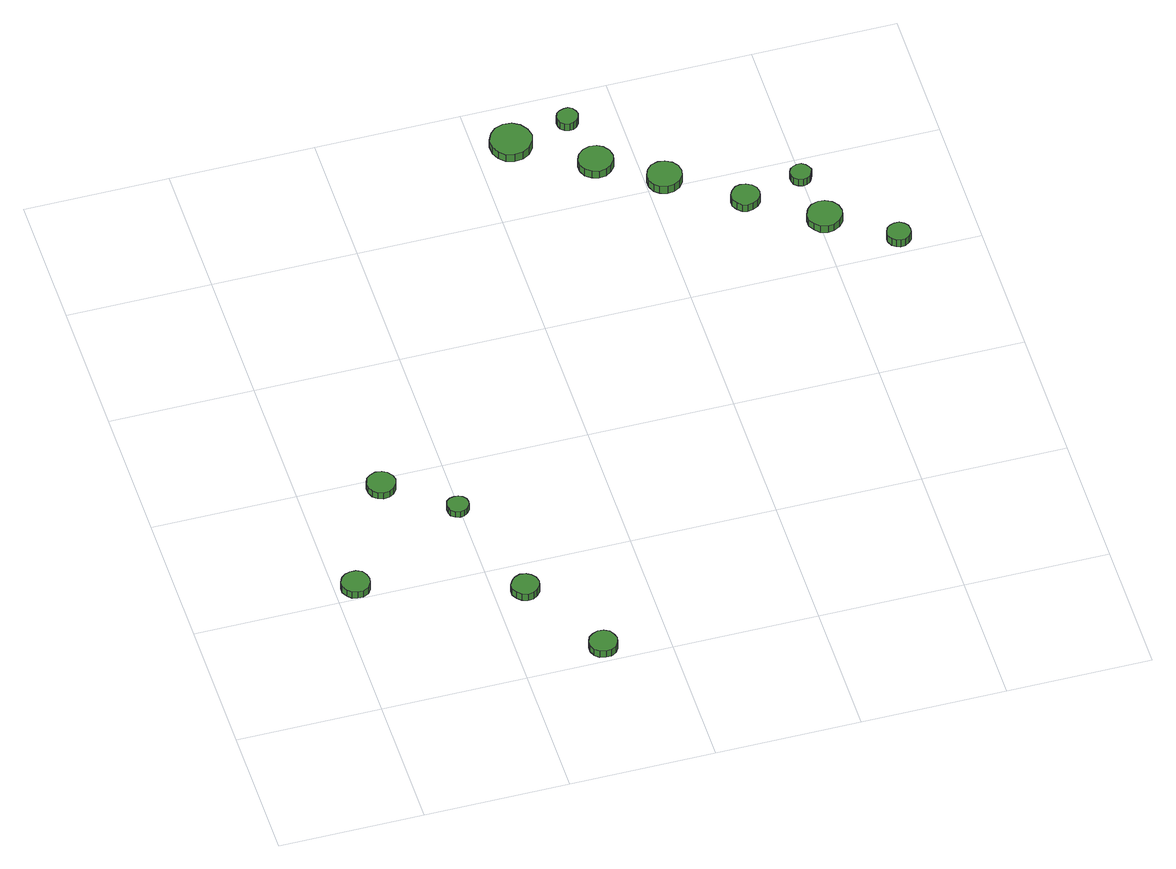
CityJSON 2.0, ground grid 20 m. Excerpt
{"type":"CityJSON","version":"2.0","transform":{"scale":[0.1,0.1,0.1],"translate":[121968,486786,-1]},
"CityObjects":{
"tree1":{"type":"SolitaryVegetationObject","attributes":{"function":"something"},"geometry":[{"type":"MultiSurface","lod":"1","boundaries":[[[0,1,2,3,4,5,6,7,8,9,10,11,12,13,14]],[[15,16,17,18,19,20,21,22,23,24,25,26,27,28,29]],[[0,29,28,1]],[[1,28,27,2]],[[2,27,26,3]],[[3,26,25,4]],[[4,25,24,5]],[[5,24,23,6]],[[6,23,22,7]],[[7,22,21,8]],[[8,21,20,9]],[[9,20,19,10]],[[10,19,18,11]],[[11,18,17,12]],[[12,17,16,13]],[[13,16,15,14]],[[14,15,29,0]]]}]},
"tree2":{"type":"SolitaryVegetationObject","attributes":{"function":"something"},"geometry":[{"type":"MultiSurface","lod":"1","boundaries":[[[30,31,32,33,34,35,36,37,38,39,40,41,42,43,44]],[[45,46,47,48,49,50,51,52,53,54,55,56,57,58,59]],[[30,59,58,31]],[[31,58,57,32]],[[32,57,56,33]],[[33,56,55,34]],[[34,55,54,35]],[[35,54,53,36]],[[36,53,52,37]],[[37,52,51,38]],[[38,51,50,39]],[[39,50,49,40]],[[40,49,48,41]],[[41,48,47,42]],[[42,47,46,43]],[[43,46,45,44]],[[44,45,59,30]]]}]},
"tree3":{"type":"SolitaryVegetationObject","attributes":{"function":"something"},"geometry":[{"type":"MultiSurface","lod":"1","boundaries":[[[60,61,62,63,64,65,66,67,68,69,70,71,72,73,74]],[[75,76,77,78,79,80,81,82,83,84,85,86,87,88,89]],[[60,89,88,61]],[[61,88,87,62]],[[62,87,86,63]],[[63,86,85,64]],[[64,85,84,65]],[[65,84,83,66]],[[66,83,82,67]],[[67,82,81,68]],[[68,81,80,69]],[[69,80,79,70]],[[70,79,78,71]],[[71,78,77,72]],[[72,77,76,73]],[[73,76,75,74]],[[74,75,89,60]]]}]},
"tree4":{"type":"SolitaryVegetationObject","attributes":{"function":"something"},"geometry":[{"type":"MultiSurface","lod":"1","boundaries":[[[90,91,92,93,94,95,96,97,98,99,100,101,102,103,104]],[[105,106,107,108,109,110,111,112,113,114,115,116,117,118,119]],[[90,119,118,91]],[[91,118,117,92]],[[92,117,116,93]],[[93,116,115,94]],[[94,115,114,95]],[[95,114,113,96]],[[96,113,112,97]],[[97,112,111,98]],[[98,111,110,99]],[[99,110,109,100]],[[100,109,108,101]],[[101,108,107,102]],[[102,107,106,103]],[[103,106,105,104]],[[104,105,119,90]]]}]},
"tree5":{"type":"SolitaryVegetationObject","attributes":{"function":"something"},"geometry":[{"type":"MultiSurface","lod":"1","boundaries":[[[120,121,122,123,124,125,126,127,128,129,130,131,132,133,134]],[[135,136,137,138,139,140,141,142,143,144,145,146,147,148,149]],[[120,149,148,121]],[[121,148,147,122]],[[122,147,146,123]],[[123,146,145,124]],[[124,145,144,125]],[[125,144,143,126]],[[126,143,142,127]],[[127,142,141,128]],[[128,141,140,129]],[[129,140,139,130]],[[130,139,138,131]],[[131,138,137,132]],[[132,137,136,133]],[[133,136,135,134]],[[134,135,149,120]]]}]},
"tree6":{"type":"SolitaryVegetationObject","attributes":{"function":"something"},"geometry":[{"type":"MultiSurface","lod":"1","boundaries":[[[150,151,152,153,154,155,156,157,158,159,160,161,162,163,164]],[[165,166,167,168,169,170,171,172,173,174,175,176,177,178,179]],[[150,179,178,151]],[[151,178,177,152]],[[152,177,176,153]],[[153,176,175,154]],[[154,175,174,155]],[[155,174,173,156]],[[156,173,172,157]],[[157,172,171,158]],[[158,171,170,159]],[[159,170,169,160]],[[160,169,168,161]],[[161,168,167,162]],[[162,167,166,163]],[[163,166,165,164]],[[164,165,179,150]]]}]},
"tree7":{"type":"SolitaryVegetationObject","attributes":{"function":"something"},"geometry":[{"type":"MultiSurface","lod":"1","boundaries":[[[180,181,182,183,184,185,186,187,188,189,190,191,192,193,194]],[[195,196,197,198,199,200,201,202,203,204,205,206,207,208,209]],[[180,209,208,181]],[[181,208,207,182]],[[182,207,206,183]],[[183,206,205,184]],[[184,205,204,185]],[[185,204,203,186]],[[186,203,202,187]],[[187,202,201,188]],[[188,201,200,189]],[[189,200,199,190]],[[190,199,198,191]],[[191,198,197,192]],[[192,197,196,193]],[[193,196,195,194]],[[194,195,209,180]]]}]},
"tree8":{"type":"SolitaryVegetationObject","attributes":{"function":"something"},"geometry":[{"type":"MultiSurface","lod":"1","boundaries":[[[210,211,212,213,214,215,216,217,218,219,220,221,222,223,224]],[[225,226,227,228,229,230,231,232,233,234,235,236,237,238,239]],[[210,239,238,211]],[[211,238,237,212]],[[212,237,236,213]],[[213,236,235,214]],[[214,235,234,215]],[[215,234,233,216]],[[216,233,232,217]],[[217,232,231,218]],[[218,231,230,219]],[[219,230,229,220]],[[220,229,228,221]],[[221,228,227,222]],[[222,227,226,223]],[[223,226,225,224]],[[224,225,239,210]]]}]},
"tree9":{"type":"SolitaryVegetationObject","attributes":{"function":"something"},"geometry":[{"type":"MultiSurface","lod":"1","boundaries":[[[240,241,242,243,244,245,246,247,248,249,250,251,252,253,254]],[[255,256,257,258,259,260,261,262,263,264,265,266,267,268,269]],[[240,269,268,241]],[[241,268,267,242]],[[242,267,266,243]],[[243,266,265,244]],[[244,265,264,245]],[[245,264,263,246]],[[246,263,262,247]],[[247,262,261,248]],[[248,261,260,249]],[[249,260,259,250]],[[250,259,258,251]],[[251,258,257,252]],[[252,257,256,253]],[[253,256,255,254]],[[254,255,269,240]]]}]},
"tree10":{"type":"SolitaryVegetationObject","attributes":{"function":"something"},"geometry":[{"type":"MultiSurface","lod":"1","boundaries":[[[270,271,272,273,274,275,276,277,278,279,280,281,282,283,284]],[[285,286,287,288,289,290,291,292,293,294,295,296,297,298,299]],[[270,299,298,271]],[[271,298,297,272]],[[272,297,296,273]],[[273,296,295,274]],[[274,295,294,275]],[[275,294,293,276]],[[276,293,292,277]],[[277,292,291,278]],[[278,291,290,279]],[[279,290,289,280]],[[280,289,288,281]],[[281,288,287,282]],[[282,287,286,283]],[[283,286,285,284]],[[284,285,299,270]]]}]},
"tree11":{"type":"SolitaryVegetationObject","attributes":{"function":"something"},"geometry":[{"type":"MultiSurface","lod":"1","boundaries":[[[300,301,302,303,304,305,306,307,308,309,310,311,312,313,314]],[[315,316,317,318,319,320,321,322,323,324,325,326,327,328,329]],[[300,329,328,301]],[[301,328,327,302]],[[302,327,326,303]],[[303,326,325,304]],[[304,325,324,305]],[[305,324,323,306]],[[306,323,322,307]],[[307,322,321,308]],[[308,321,320,309]],[[309,320,319,310]],[[310,319,318,311]],[[311,318,317,312]],[[312,317,316,313]],[[313,316,315,314]],[[314,315,329,300]]]}]},
"tree12":{"type":"SolitaryVegetationObject","attributes":{"function":"something"},"geometry":[{"type":"MultiSurface","lod":"1","boundaries":[[[330,331,332,333,334,335,336,337,338,339,340,341,342,343,344]],[[345,346,347,348,349,350,351,352,353,354,355,356,357,358,359]],[[330,359,358,331]],[[331,358,357,332]],[[332,357,356,333]],[[333,356,355,334]],[[334,355,354,335]],[[335,354,353,336]],[[336,353,352,337]],[[337,352,351,338]],[[338,351,350,339]],[[339,350,349,340]],[[340,349,348,341]],[[341,348,347,342]],[[342,347,346,343]],[[343,346,345,344]],[[344,345,359,330]]]}]},
"tree13":{"type":"SolitaryVegetationObject","attributes":{"function":"something"},"geometry":[{"type":"MultiSurface","lod":"1","boundaries":[[[360,361,362,363,364,365,366,367,368,369,370,371,372,373,374]],[[375,376,377,378,379,380,381,382,383,384,385,386,387,388,389]],[[360,389,388,361]],[[361,388,387,362]],[[362,387,386,363]],[[363,386,385,364]],[[364,385,384,365]],[[365,384,383,366]],[[366,383,382,367]],[[367,382,381,368]],[[368,381,380,369]],[[369,380,379,370]],[[370,379,378,371]],[[371,378,377,372]],[[372,377,376,373]],[[373,376,375,374]],[[374,375,389,360]]]}]}
},
"vertices":[
[48,220,19],[46,228,19],[42,235,19],[34,239,19],[26,239,19],[19,237,19],[13,232,19],[9,224,19],[9,216,19],[13,209,19],[19,203,19],[26,201,19],[34,201,19],[42,205,19],[46,212,19],[46,212,7],[42,205,7],[34,201,7],[26,201,7],[19,203,7],[13,209,7],[9,216,7],[9,224,7],[13,232,7],[19,237,7],[26,239,7],[34,239,7],[42,235,7],[46,228,7],[48,220,7],
[131,383,19],[129,391,19],[124,398,19],[117,402,19],[109,403,19],[101,400,19],[95,395,19],[92,387,19],[92,379,19],[95,371,19],[101,366,19],[109,363,19],[117,364,19],[124,368,19],[129,375,19],[129,375,8],[124,368,8],[117,364,8],[109,363,8],[101,366,8],[95,371,8],[92,379,8],[92,387,8],[95,395,8],[101,400,8],[109,403,8],[117,402,8],[124,398,8],[129,391,8],[131,383,8],
[261,153,19],[259,161,19],[254,167,19],[248,171,19],[240,172,19],[232,169,19],[227,164,19],[223,157,19],[223,149,19],[227,142,19],[232,137,19],[240,134,19],[248,135,19],[254,139,19],[259,145,19],[259,145,7],[254,139,7],[248,135,7],[240,134,7],[232,137,7],[227,142,7],[223,149,7],[223,157,7],[227,164,7],[232,169,7],[240,172,7],[248,171,7],[254,167,7],[259,161,7],[261,153,7],
[212,318,18],[211,324,18],[207,329,18],[202,332,18],[196,332,18],[190,331,18],[185,327,18],[183,321,18],[183,315,18],[185,309,18],[190,305,18],[196,303,18],[202,304,18],[207,307,18],[211,312,18],[211,312,8],[207,307,8],[202,304,8],[196,303,8],[190,305,8],[185,309,8],[183,315,8],[183,321,8],[185,327,8],[190,331,8],[196,332,8],[202,332,8],[207,329,8],[211,324,8],[212,318,8],
[331,26,19],[329,33,19],[325,40,19],[318,44,19],[310,45,19],[302,42,19],[296,37,19],[293,30,19],[293,22,19],[296,14,19],[302,9,19],[310,7,19],[318,7,19],[325,11,19],[329,18,19],[329,18,7],[325,11,7],[318,7,7],[310,7,7],[302,9,7],[296,14,7],[293,22,7],[293,30,7],[296,37,7],[302,42,7],[310,45,7],[318,44,7],[325,40,7],[329,33,7],[331,26,7],
[475,919,32],[472,931,32],[465,941,32],[455,947,32],[443,948,32],[431,944,32],[423,936,32],[418,925,32],[418,913,32],[423,902,32],[431,894,32],[443,891,32],[455,892,32],[465,898,32],[472,908,32],[472,908,19],[465,898,19],[455,892,19],[443,891,19],[431,894,19],[423,902,19],[418,913,19],[418,925,19],[423,936,19],[431,944,19],[443,948,19],[455,947,19],[465,941,19],[472,931,19],[475,919,19],
[567,854,32],[565,864,32],[559,872,32],[551,877,32],[541,878,32],[532,875,32],[524,868,32],[520,859,32],[520,849,32],[524,840,32],[532,834,32],[541,831,32],[551,832,32],[559,837,32],[565,845,32],[565,845,19],[559,837,19],[551,832,19],[541,831,19],[532,834,19],[524,840,19],[520,849,19],[520,859,19],[524,868,19],[532,875,19],[541,878,19],[551,877,19],[559,872,19],[565,864,19],[567,854,19],
[544,939,32],[542,945,32],[539,950,32],[534,953,32],[528,953,32],[522,951,32],[517,947,32],[515,942,32],[515,936,32],[517,930,32],[522,926,32],[528,924,32],[534,925,32],[539,928,32],[542,933,32],[542,933,19],[539,928,19],[534,925,19],[528,924,19],[522,926,19],[517,930,19],[515,936,19],[515,942,19],[517,947,19],[522,951,19],[528,953,19],[534,953,19],[539,950,19],[542,945,19],[544,939,19],
[646,801,33],[644,811,33],[638,819,33],[629,824,33],[620,825,33],[610,822,33],[603,815,33],[599,806,33],[599,796,33],[603,787,33],[610,781,33],[620,778,33],[629,779,33],[638,784,33],[644,792,33],[644,792,20],[638,784,20],[629,779,20],[620,778,20],[610,781,20],[603,787,20],[599,796,20],[599,806,20],[603,815,20],[610,822,20],[620,825,20],[629,824,20],[638,819,20],[644,811,20],[646,801,20],
[734,736,33],[732,744,33],[727,750,33],[720,754,33],[712,755,33],[705,753,33],[699,747,33],[695,740,33],[695,732,33],[699,725,33],[705,719,33],[712,717,33],[720,718,33],[727,722,33],[732,728,33],[732,728,20],[727,722,20],[720,718,20],[712,717,20],[705,719,20],[699,725,20],[695,732,20],[695,740,20],[699,747,20],[705,753,20],[712,755,20],[720,754,20],[727,750,20],[732,744,20],[734,736,20],
[829,674,32],[827,684,32],[821,692,32],[812,697,32],[803,698,32],[793,695,32],[786,688,32],[782,679,32],[782,669,32],[786,661,32],[793,654,32],[803,651,32],[812,652,32],[821,657,32],[827,665,32],[827,665,20],[821,657,20],[812,652,20],[803,651,20],[793,654,20],[786,661,20],[782,669,20],[782,679,20],[786,688,20],[793,695,20],[803,698,20],[812,697,20],[821,692,20],[827,684,20],[829,674,20],
[811,756,32],[809,762,32],[806,766,32],[801,770,32],[795,770,32],[789,768,32],[784,764,32],[782,759,32],[782,753,32],[784,747,32],[789,743,32],[795,741,32],[801,742,32],[806,745,32],[809,750,32],[809,750,20],[806,745,20],[801,742,20],[795,741,20],[789,743,20],[784,747,20],[782,753,20],[782,759,20],[784,764,20],[789,768,20],[795,770,20],[801,770,20],[806,766,20],[809,762,20],[811,756,20],
[906,616,32],[905,623,32],[901,628,32],[895,632,32],[888,632,32],[882,630,32],[877,626,32],[874,619,32],[874,613,32],[877,606,32],[882,602,32],[888,600,32],[895,600,32],[901,604,32],[905,609,32],[905,609,19],[901,604,19],[895,600,19],[888,600,19],[882,602,19],[877,606,19],[874,613,19],[874,619,19],[877,626,19],[882,630,19],[888,632,19],[895,632,19],[901,628,19],[905,623,19],[906,616,19]
]}
